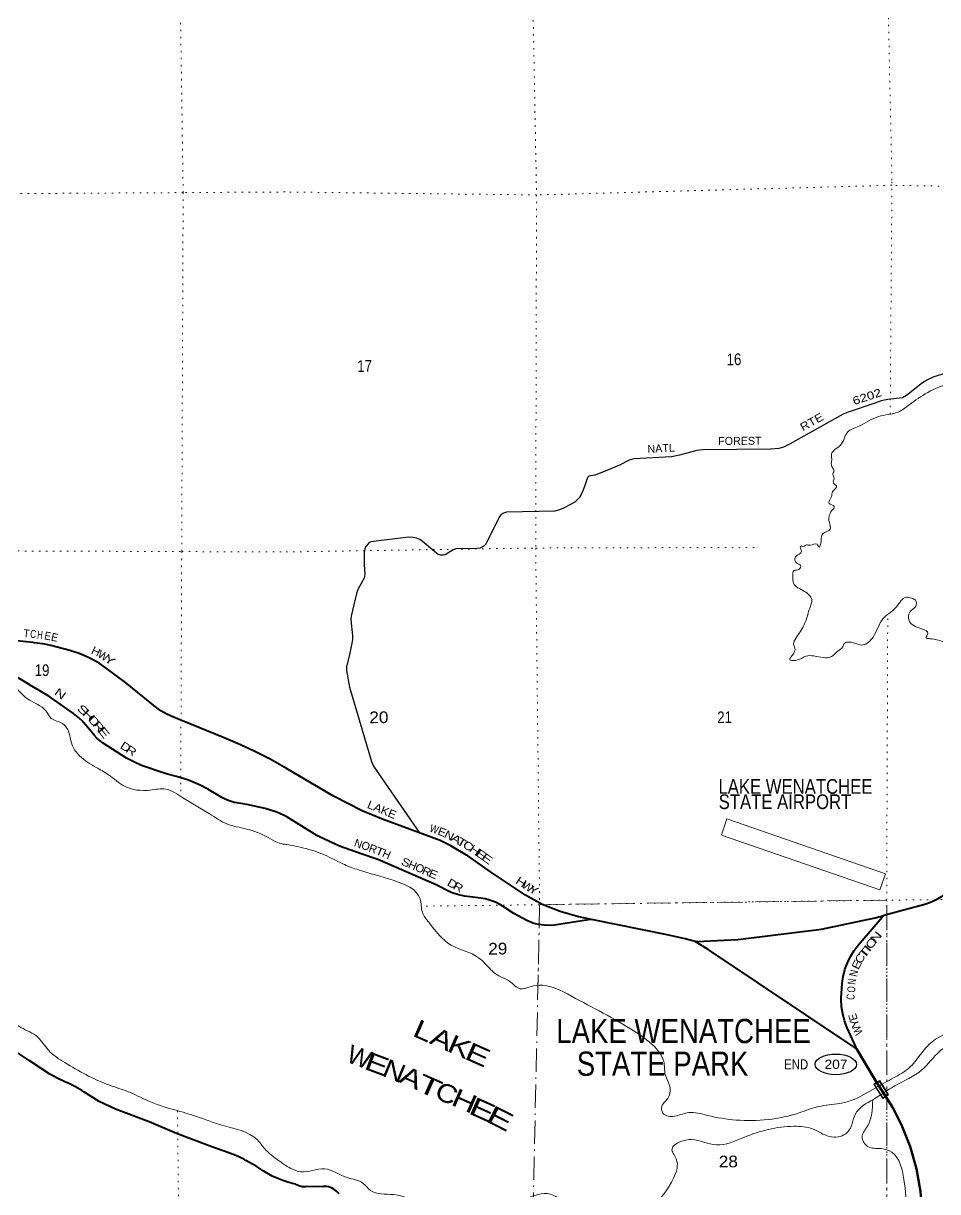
# Model space of a CAD drawing. Header units: feet. Extents: x -3 to 248627, y 0 to 184934.
# Drawn here: x 57887 to 71586, y 112351 to 129861 of the extents above; entities that cross this region are included whole.
import ezdxf
from ezdxf.enums import TextEntityAlignment as Align

# ---------------------------------------------------------------- set-up
doc = ezdxf.new("R2010")
doc.units = ezdxf.units.FT
doc.header["$LTSCALE"] = 70
doc.linetypes.add('DOT_DASHED', pattern=[7.7, 5, -1.2, 0.3, -1.2])
doc.linetypes.add('DOTTED', pattern=[1.5, 0.3, -1.2])
for name, color, linetype, lineweight in [('17', 7, 'Continuous', 25), ('23', 7, 'Continuous', 70), ('26', 7, 'Continuous', 40), ('27', 7, 'Continuous', 35), ('29', 7, 'Continuous', 25), ('30', 7, 'Continuous', 35), ('36', 7, 'Continuous', 13), ('39', 7, 'Continuous', 13), ('44', 7, 'DOT_DASHED', 13), ('59', 7, 'Continuous', 13), ('7', 7, 'DOTTED', 13)]:
    doc.layers.add(name, color=color, linetype=linetype, lineweight=lineweight)
doc.layers.add('41', color=7, linetype='Continuous')

msp = doc.modelspace()

# ---------------------------------------------------------------- linework, layer by layer
at = {"layer": '17'}
msp.add_ellipse((70060.45, 114257.68), major_axis=(-309.24, 1), ratio=0.500121, dxfattribs=at)
at = {"layer": '23'}
msp.add_lwpolyline([(71329.86, 111588.3), (71331.46, 111610.44), (71351.54, 111888.11), (71355.04, 112005.53), (71330.91, 112352.36), (71270.66, 112694.76), (71174.95, 113028.99), (71044.82, 113351.38), (70907.47, 113614.75), (70672.53, 113990.17), (70594.37, 114114.17), (70477.58, 114314.57), (70390.02, 114461.89), (70375.46, 114486.38)], dxfattribs=at)
at = {"layer": '26'}
for points in [[(61831.52, 118690.86), (61583.42, 118833.2), (61355.1, 118946.55), (61333.05, 118955.35), (61094.18, 119066.86), (60895.93, 119154.57), (60248, 119416.95), (60101.38, 119476.57), (60026.21, 119511.12), (59943.9, 119559.2), (59867.07, 119615.61), (59416, 119981.95), (59129.11, 120197.82), (59023.64, 120270.37), (58883.28, 120348.6), (58735.51, 120411.73), (58581.95, 120459.07), (58296.36, 120534.7), (58206.55, 120554.84), (58051.62, 120576.26), (58027, 120578.95), (57451.42, 120641.1)], [(61833.51, 117967.18), (61717.51, 118023.01), (61671.86, 118041.66), (61509.96, 118095.38), (61235.34, 118152.37), (61082.93, 118178.44), (61050.28, 118184.76), (60985.04, 118202.77), (60922.05, 118227.5), (60861.98, 118258.67), (60652.38, 118382.58), (60538.06, 118443.98), (60363.36, 118518.83), (60181.78, 118575.01), (60027.14, 118615), (59658.81, 118739.87), (59549.91, 118786.1), (59433.27, 118849.88), (59079.72, 119073.14), (59035.23, 119105.51), (58988.24, 119147.31), (58945.87, 119193.8), (58854, 119308.95), (58789.63, 119381.93), (58780.8, 119391.54), (58712.17, 119457.76), (58636.99, 119516.44), (58304.77, 119750.8), (58265.61, 119778.47), (58134.63, 119858.12), (57977.87, 119947.39), (57971.86, 119950.75), (57744.63, 120094.14)], [(66399.46, 116429.41), (66209.73, 116467.74), (66205.04, 116468.83), (65928.81, 116548.45), (65662.42, 116656.51), (65408.78, 116791.82), (64886.26, 117143.37), (64545.82, 117381.54), (64525.35, 117395.32), (64290.12, 117534.9), (64132.65, 117614.38), (63250.46, 117938.69), (62963.46, 118057.2), (62533.52, 118279.67), (61831.52, 118690.86)], [(66399.46, 116429.41), (66355.65, 116422.89), (65845.41, 116346.92), (65767.79, 116341.01), (65689.98, 116343.25), (65612.83, 116353.6), (65537.19, 116371.96), (65463.88, 116398.13), (65432.39, 116412.13), (65237.74, 116517.02), (65103.58, 116605.82), (65035.05, 116650.25), (64962.25, 116687.27), (64885.98, 116716.48), (64807.08, 116737.56), (64742.08, 116748.47), (64581.38, 116769.04), (64495.22, 116778.44), (64410.52, 116796.8), (64328.2, 116823.91), (64287.5, 116840.97), (64072.37, 116951.39), (63198.34, 117327.44), (62948.53, 117414), (62623.67, 117527.41), (62312.45, 117674.15), (62285.36, 117688.86), (61833.51, 117967.18)], [(75079.06, 117125.2), (74942.28, 117178.19), (74800.71, 117216.59), (74655.9, 117239.98), (72947.47, 117464.54), (72890.05, 117467.7), (72816.68, 117464.88), (72744.01, 117454.41), (72672.83, 117436.4), (72603.92, 117411.04), (72467.66, 117341.16), (71956.83, 117025.91), (71890.47, 116981.07), (71800.15, 116907.63), (71777.53, 116883.37), (71711.61, 116822.11), (71639.64, 116768.08), (71562.42, 116721.86), (71480.8, 116683.97), (71395.66, 116654.82), (70778.42, 116489.37)], [(67952.19, 116100.76), (67977.19, 116101.94), (68591.41, 116130.98), (69844.78, 116284.61), (70648.88, 116454.65), (70778.42, 116489.37)], [(70375.46, 114486.38), (70363.93, 114511.89), (70231.14, 114807.45), (70192.3, 114909.33), (70164.31, 115014.7), (70147.5, 115122.43), (70142.04, 115231.32), (70142.22, 115248.51), (70157.51, 115472.53), (70171.93, 115577.4), (70197.23, 115680.19), (70233.13, 115779.76), (70279.25, 115875.04), (70335.07, 115964.98), (70395.96, 116043.89), (70755.15, 116462.27), (70778.42, 116489.37)], [(67952.19, 116100.76), (67800.93, 116139.38), (67535.43, 116199.92), (66399.46, 116429.41)], [(70375.46, 114486.38), (70350.16, 114503.68), (68148.75, 115981.84), (67952.19, 116100.76)], [(61848.58, 112491.06), (61761.71, 112520.91), (61616.69, 112584.41), (61479.09, 112662.72), (61373.54, 112733.53), (61217.9, 112818.76), (61188.59, 112835.83), (61072.61, 112893.47), (60951.23, 112938.67), (60710, 113020.95), (60179, 113222.95), (59770, 113396.95), (59267.15, 113587), (59023.41, 113703.44), (58793.17, 113844.71), (58763.38, 113865.52), (58658.76, 113928.83), (58548.1, 113980.85), (58533.55, 113986.66), (58505.72, 113997.3), (58392.3, 114049.28), (58284.94, 114112.84), (57973, 114313.95), (57716.18, 114487.84)], [(62618.9, 112318.24), (62581.93, 112355.01), (62560.47, 112373.44), (62537.2, 112389.52), (62512.37, 112403.08), (62486.27, 112413.97), (62459.16, 112422.08), (62431.36, 112427.3), (62403.17, 112429.6), (62383.05, 112429.42), (62114.91, 112421.94), (62090.01, 112421.24), (62064.91, 112422.99), (62049.39, 112425.41), (62030.15, 112430.53), (62005.09, 112440.46), (61980.15, 112454.62), (61964.97, 112461.64), (61943.43, 112468.98), (61921.25, 112474.03), (61848.58, 112491.06)]]:
    msp.add_lwpolyline(points, dxfattribs=at)
at = {"layer": '29'}
for points in [[(71694.91, 124612.91), (71530.92, 124565.04), (71432.01, 124520.61), (71359.02, 124474.32), (71121.14, 124282.25), (71059.83, 124249.89), (70841.44, 124224.29), (70741.63, 124201.45), (70645.67, 124168.21)], [(70645.67, 124168.21), (70247.06, 124035.82), (70169.27, 124003.19), (69366.37, 123552.85), (69274.08, 123510.63), (69205.45, 123490.43), (69082.17, 123476.72), (68064.92, 123470.22), (67975.46, 123456.78), (67717.29, 123386.84), (67596.6, 123365.19), (67031.89, 123333.86), (66964.77, 123316.71), (66818, 123240.21), (66578.1, 123138.36), (66447.99, 123090.47), (66361.99, 123074.73), (66338.99, 123054.11), (66296.9, 122922.06), (66258.24, 122831.92), (66217.87, 122755.16), (66191.63, 122722.84), (66148.19, 122684.68), (65992.4, 122597.45), (65937.28, 122573.36), (65850.38, 122548.37), (65125.79, 122537), (65081.38, 122520.84), (65052.63, 122504.61), (65020.82, 122472.36), (64939.74, 122305.54), (64809.22, 122048.26), (64791.7, 122030), (64760.42, 122011.81), (64733.16, 121997.68), (64683.31, 121989.29), (64365.77, 121983.54), (64325.4, 121971.42), (64204.75, 121893.74), (64176.02, 121888.6), (64137.67, 121892.64), (64101.33, 121900.72), (64076.24, 121918.85), (63868.46, 122095.6), (63827.81, 122122.92), (63779.36, 122143.12), (63726.88, 122155.24), (63657.48, 122158.17), (63092.51, 122088.04), (63064.77, 122074.44), (63050.64, 122062.32), (63018.34, 122017.88), (63004.21, 121983.54), (62995.41, 121925.13), (62994.65, 121748.89), (63004.21, 121605.81), (62994.09, 121544.61), (62905.3, 121387.66), (62879.39, 121317.49), (62800.33, 120975.58), (62793.97, 120920.36), (62817.73, 120680.21), (62816.48, 120620.07), (62775.62, 120395.53), (62729.67, 120220.12), (62729.16, 120160.89), (62773.02, 119912.88), (63103.74, 118795.77), (63135.42, 118725.35), (63308.55, 118472.81), (63821.23, 117729.78)]]:
    msp.add_lwpolyline(points, dxfattribs=at)
at = {"layer": '36'}
msp.add_lwpolyline([(68345.31, 117699.69), (68427.57, 117936.45), (70804.46, 117114.47), (70722.22, 116875.7), (68349.6, 117695.77)], dxfattribs=at)
at = {"layer": '39'}
for points in [[(44858, 125586.95), (45017, 125825.95), (45255, 126013.95), (45445, 126088.95), (45539, 126055.95), (45823, 125858.95), (45901, 125769.95), (46066, 125770.95), (46212, 125712.95), (46308, 125651.95), (46322, 125599.95), (46456, 125558.95), (46697, 125448.95), (47144, 125278.95), (47342, 125107.95), (47556, 124995.95), (47754, 124879.95), (47993, 124819.95), (48093, 124728.95), (48234, 124711.95), (48351, 124578.95), (48439, 124478.95), (48525, 124373.95), (48681, 124273.95), (48829, 124132.95), (48986, 123923.95), (49316, 123653.95), (49782, 123276.95), (50303, 123061.95), (50714, 122984.95), (51155, 123005.95), (51402, 122996.95), (51687, 123006.95), (52194, 123049.95), (52691, 123141.95), (52888, 123149.95), (52970, 123052.95), (53121, 123035.95), (53465, 123055.95), (53647, 123020.95), (53725, 122935.95), (53756, 122707.95), (53818, 122368.95), (53856, 122147.95), (53990, 121953.95), (54115, 121797.95), (54139, 121716.95), (54323, 121642.95), (54475, 121499.95), (54508, 121337.95), (54586, 121224.95), (54912, 121274.95), (55292, 121298.95), (55525, 121325.95), (55690, 121279.95), (55782, 121263.95), (55850, 121148.95), (55943, 121008.95), (56041, 120909.95), (56231, 120807.95), (56679, 120502.95), (56833, 120368.95), (57064, 120270.95), (57344, 120115.95), (57518, 120016.95), (57759, 119907.95), (57943, 119739.95), (58227, 119552.95), (58304, 119443.95), (58475, 119367.95), (58566, 119236.95), (58623, 119034.95), (58729, 118882.95), (58977, 118708.95), (59161, 118598.95), (59403, 118425.95), (59784, 118368.95), (60022, 118383.95), (60278, 118253.95), (60675, 118014.95), (60935, 117862.95), (61232, 117785.95), (61553, 117659.95), (61695, 117583.95), (61803.12, 117556.89), (61834.12, 117555.02)], [(70037.89, 123151.08), (70009.15, 123205.21), (69992.52, 123257.46), (70000.04, 123311.98), (69995.1, 123404.67), (70126.75, 123535.08), (70235.6, 123731.79), (70409.91, 123826.36), (70700.57, 123968.52), (70993.99, 124036.1), (71160.12, 124142.68), (71438.27, 124329.06), (71795.63, 124447.72), (71936.76, 124435.08), (72027.59, 124415.87), (72165.28, 124342.71), (72265.69, 124374), (72371.26, 124494.06), (72537.79, 124560.32), (72640.15, 124597.68), (72796.39, 124686.01), (73457.32, 124864.29), (73618.43, 124867.99), (73821.83, 124872.13), (74006.12, 124771.23), (74325.76, 124631.42), (74644.53, 124578.3), (74734.01, 124492.53), (74934.3, 124403.9), (75309.79, 124319.11), (75626.45, 124276.04), (75952.89, 124263.32), (76146.64, 124225.02)], [(76146.64, 124225.02), (76569.51, 124237.51), (77233.29, 124331.14), (77595.41, 124377.26), (77778.94, 124352.97), (78119.24, 124364.59), (78413.45, 124351.54), (78496.53, 124302), (78561.25, 124070.81), (78639.41, 123702.66), (78627.48, 123482.77), (78519.9, 123362.69), (78318.19, 123187.18), (78188.01, 123111.22), (77617.47, 122958.08), (77307.88, 122896.37), (76985.73, 122882.93), (76734.81, 122795.62), (76401.79, 122659.08), (76140.61, 122589.81), (75554.98, 122537.32), (75130.47, 122486.51), (74817.83, 122325.98), (74349.01, 122071.07), (73846.46, 121763.39), (73292.83, 121529.77), (72801.23, 121337.13), (72612.35, 121290.8), (72499.34, 121311.79), (72408.07, 121171.72), (72191.6, 121062.6), (71957.41, 120912.97), (71888.71, 120730.79), (71819.67, 120582.89), (71666.46, 120595.4), (71470.66, 120637.71), (71414.11, 120653.25), (71439.67, 120716.02), (71352.39, 120783.66), (71157.75, 120912.68), (71168.64, 121033.77), (71202.5, 121072.43), (71258.38, 121125.43), (71253.46, 121216.11), (71198.8, 121243.77), (71114.05, 121259.01), (70966.44, 121112.3), (70766.74, 120936.82), (70618.38, 120663.08), (70470.49, 120544.6), (70264.6, 120588.82), (70190.28, 120567.88), (70164.61, 120515.19), (70088.71, 120449.88), (69994.83, 120370.27), (69730.87, 120379.61), (69614.05, 120378.38), (69453.56, 120312.19), (69370.87, 120323.42), (69424.37, 120412.69), (69447.7, 120497.62), (69427.03, 120551.84), (69438.63, 120600.35), (69557.63, 120789.1), (69647.93, 121027.96), (69669.42, 121094.72), (69700.38, 121224.08), (69592.42, 121345.94), (69426.01, 121471.22), (69416.92, 121575.97), (69434.21, 121660.83), (69508.59, 121675.73), (69532.14, 121738.47), (69505.8, 121754.33), (69450.95, 121802.14), (69458.37, 121866.74), (69544.13, 121952.32), (69531.35, 122022.75), (69581.71, 122023.28), (69621.79, 122043.86), (69678.24, 122038.4), (69778.78, 122055.58), (69809.43, 122011.54), (69838.79, 122098.55), (69863.86, 122211.72), (69975.99, 122279.42), (69960.78, 122392.17), (70001.44, 122557.93), (70037.08, 122620.8), (69960.08, 122666.37), (69995.34, 122767.55), (70012.75, 122840.32), (70070.27, 122931.65), (70025.56, 122971.5), (70034.89, 123046.2), (70016.23, 123100.44), (70037.89, 123151.08)], [(50965, 119379.95), (51087, 119267.95), (51188, 119158.95), (51370, 119032.95), (51502, 118870.95), (51682, 118778.95), (51859, 118743.95), (52125, 118546.95), (52328, 118333.95), (52676, 118075.95), (53104, 117694.95), (53326, 117481.95), (53455, 117283.95), (53687, 117161.95), (53942, 117067.95), (54154, 116953.95), (54379, 116945.95), (54584, 116859.95), (54775, 116840.95), (54917, 116763.95), (55163, 116677.95), (55277, 116605.95), (55379, 116518.95), (55517, 116415.95), (55607, 116319.95), (55793, 116177.95), (56414, 115833.95), (56710, 115596.95), (57084, 115295.95), (57452, 115140.95), (57608, 115012.95), (57712, 114911.95), (57850, 114811.95), (58102, 114665.95), (58262, 114469.95), (58508, 114284.95), (58820, 114103.95), (59177, 113945.95), (59488, 113835.95), (59792, 113694.95), (60193, 113564.95), (60536, 113457.95), (60731, 113388.95), (60865, 113345.95), (61393, 113126.95), (61526, 112968.95), (61690, 112832.95), (61807.96, 112748.73), (61847.93, 112722.53)], [(66159.87, 115245.3), (65666.43, 115443.79), (65481.34, 115421.69), (65328.55, 115391.87), (65176.4, 115501.17), (65012.43, 115584.14), (64827.56, 115743.5), (64707.59, 115857.17), (64298.86, 116044.44), (63961.11, 116387.7), (63864.91, 116541.95), (63832.77, 116737.18), (63429.17, 117017.25), (62907.95, 117173.1), (62697.69, 117251.56), (62434.55, 117381.88), (62123.27, 117491.53), (61834.12, 117555.02)], [(85081.57, 105480.89), (85063.67, 105662.16), (85040.46, 105972.41), (84942.36, 106116.56), (84805.32, 106123.19), (84695.19, 106057.52), (84624.55, 106070.9), (84644.66, 106278.78), (84544.93, 106995.51), (84551.11, 107594.39), (84707.17, 107904.5), (85106.94, 108217.16), (85684.98, 108426.83), (86110.07, 108419.18), (86217.21, 108379.97), (86261.12, 108420.75), (86307.9, 108374.87), (86439.25, 108128.25), (86593.39, 108020.98), (86779.44, 107946.31), (86918.73, 107915.51), (87060.02, 108090.38), (87064.34, 108469.47), (86930.46, 109585.05), (86730.65, 109828.95), (86479.7, 109949.31), (86280.44, 109933.12), (85953.6, 109782.52), (84966.86, 109348.8), (84727.05, 109156.77), (84520.77, 109035.66), (84215.07, 108988.11), (83640.01, 109088.96), (83265.3, 109298.77), (83039.41, 109532.3), (82864.37, 109715.97), (82685.41, 109889.51), (82247.57, 110372.86), (81929.59, 110548.98), (81560.7, 110781.02), (81348.95, 110807.03), (80900.97, 110889.05), (80791.04, 111006.86), (80681.03, 111336.37), (80646.47, 112184.83), (80630.09, 112416.53), (80556.35, 112540.76), (80590.41, 112762.9), (80521.68, 112992.03), (80396.87, 113801.25), (80269.13, 114090.25), (79828.62, 114436.47), (79398.1, 114790.85), (78258.4, 115772.94), (77802.12, 116084.72), (77393.65, 116245.78), (77289.77, 116158), (77217.64, 116118.93), (77282.57, 116071.22), (77282.41, 115883.71), (77082.73, 115706.22), (76781.75, 115588.15), (76466.61, 115681.63), (76250.99, 115895.12), (76012.88, 116142.64), (75247.14, 116582.24), (74943.04, 116577.04), (74784.29, 116539.09), (74633.85, 116271.38), (74428.01, 116105.92), (74038.73, 115751.03), (73687.4, 115428.8), (73078.31, 115099.84), (72704.31, 115033.43), (72577.56, 115017.99), (72469.38, 114958.39), (71504.08, 114597.48), (71326.74, 114402.07), (71155.48, 114202.7), (70925.29, 114055.12), (70657.16, 113905.46)], [(70725.6, 113797.21), (70946.61, 113936.39), (71349.12, 114174.48), (71614.29, 114451.45), (71804.37, 114580.46), (72643.88, 114829.16), (73128.16, 114947.13), (73787.58, 115278.63), (74114.12, 115663.1), (74291.66, 115838.35), (74709.96, 116110.88), (75001.66, 116351.84), (75198.52, 116406.32), (75447.19, 116314.16), (75996.04, 116011.41), (76128.73, 115833.35), (76377.17, 115559.73), (76734.57, 115470.72), (77162.73, 115559.87), (77390.66, 115731.61), (77485.13, 115956.4), (77661.33, 116063.08), (77827.42, 115970.06), (77958.47, 115753.68), (78228.29, 115558.91), (78553.48, 115263.9), (79240.26, 114660.17), (79561.74, 114332.87), (79839.26, 114174.47), (80031.77, 114057.52), (80148.94, 113818.82), (80275.12, 113279.79), (80421.84, 112291.36), (80419.99, 111865.92), (80453.75, 111507.39), (80542.97, 111038.54), (80576.79, 110877.6), (80625.9, 110799.48), (80805.93, 110722.73), (81271.71, 110673.16), (81674.08, 110518.08), (82235.72, 110144.9), (82336, 109984.65), (82355.22, 109873.96), (82558, 109736.96), (83049.98, 109278.37), (83401.75, 108943.32), (83799.67, 108830.54), (84376.17, 108788.17), (84982.09, 109030.4), (86132.47, 109619.06), (86406.99, 109765.08), (86616.49, 109763.23), (86736.81, 109613.27), (86812.27, 109110.01), (86853.44, 108612.43), (86853.36, 108416.86), (86885.58, 108213.56), (86846.13, 108128.47), (86726.29, 108230.04), (86463.43, 108535.78), (86312, 108572.5), (86129.98, 108647.22), (85854.11, 108638.29), (85283.75, 108467), (84921.03, 108277.72), (84720.14, 108223.19), (84536.86, 108017.64)], [(70659.42, 113906.7), (70298.13, 113719.93), (70121.35, 113671.71), (69803.55, 113626.05), (69512.41, 113532.28), (68568.79, 113423.62), (68137.04, 113493.71), (67856.65, 113535.14), (67665.77, 113486.77), (67490.33, 113507.12), (67447, 113611.51), (67542.34, 113747.59), (67577.04, 113905.22), (67504.58, 114104.06), (67482.49, 114301.42), (67410.57, 114445.84), (67095.66, 114718.77), (66159.87, 115245.3)], [(61847.93, 112722.53), (62040.14, 112647.72), (62400.26, 112691.81), (62735.91, 112562.24), (62978.49, 112474.05), (63086.29, 112368.31), (63433.37, 112305.41), (63912.11, 112167.26), (64436.74, 112073.94), (64614.63, 112009.27), (65001.23, 112023.39), (65783.95, 112311.82), (65998.56, 112201.15), (66548.41, 112001.24), (67009.61, 112008.08), (67310.37, 112148.32), (67628.68, 112550.86), (67668.09, 112843.62), (67606.17, 112994.19), (67724.01, 113096.23), (67898.91, 113130.32), (68270.32, 113051.54), (68680.13, 113162.68), (69433.83, 113329.83), (69712.19, 113290.4), (69967.1, 113178.14), (70208.43, 113216.95), (70305.64, 113367.17), (70354.52, 113516.88), (70624.31, 113733.42), (70725.6, 113797.21)], [(70612.83, 113722.24), (70535.6, 113333.28), (70454.64, 113169.12), (70536.59, 113028.84), (70740.37, 112994.68), (70900.04, 112939.89), (71079.3, 112532.47), (71142.74, 112023.04), (71168.47, 111456.75), (71056.04, 111215.64), (70833.19, 110937.09), (70605.38, 110956.89), (70396.67, 110878.1), (70330.36, 110657.64), (70353.42, 110551.4)]]:
    msp.add_spline(points, degree=3, dxfattribs=at)
at = {"layer": '44'}
msp.add_lwpolyline([(65622.29, 116651.04), (65511.06, 111389.57), (70828.41, 111420.94), (70822.46, 116719.48)], close=True, dxfattribs=at)
at = {"layer": '59'}
for points in [[(70719.41, 114014.81), (70851.91, 113802.81), (70762.87, 113747.16), (70630.37, 113959.16)], [(70716.86, 114003.78), (70641.39, 113956.61), (70765.41, 113758.18), (70840.88, 113805.35)]]:
    msp.add_lwpolyline(points, close=True, dxfattribs=at)
at = {"layer": '7'}
for points in [[(70875.05, 124001.38), (70902.04, 127508.79), (70787.82, 132681.49), (70784.67, 136439.31)], [(65441.99, 136176.19), (65476.63, 132638.1), (65575.73, 127290.12), (65563.5, 121997.42), (65622.29, 116651.04), (65597.96, 115449.27)], [(60174.52, 134642.73), (60202, 132597.95), (60281, 127324.95), (60259, 121943.95), (60243.91, 118274.34)], [(61807.74, 127333.97), (60281, 127324.95), (54726.28, 127290.69), (49281, 127279.95), (44104.48, 127260.74)], [(82729.49, 127388.87), (81437.01, 127399.38), (76125.91, 127345.91), (70900.03, 127434.46), (65575.73, 127290.12), (61807.74, 127333.97)], [(53980.64, 121966.02), (54655, 121964.95), (60259, 121943.95), (61822.58, 121937.94)], [(61822.58, 121937.94), (65563.5, 121997.42), (68840.61, 122007.47)], [(70825.52, 113996.93), (70822.46, 116719.48), (70838.47, 121001.65)], [(86821.83, 116715.27), (81487.76, 116744.22), (76169.83, 116771.32), (70822.46, 116719.48), (65622.29, 116651.04), (63853.16, 116629.61)], [(70842.87, 109043.19), (70828.41, 111420.94), (70825.76, 113784.37)], [(60196.12, 113563.98), (60219, 111418.95), (60250, 106023.95)]]:
    msp.add_lwpolyline(points, dxfattribs=at)

# ---------------------------------------------------------------- texts
at = {"layer": '17', "width": 0.85}
msp.add_text('END', height=150, dxfattribs=at).set_placement((69286.42, 114183.88))
at = {"layer": '17', "width": 1.1}
msp.add_text('207', height=140, dxfattribs=at).set_placement((70063.35, 114189.37), align=Align.CENTER)
at = {"layer": '27'}
for s, rotation, width, p in [('T', 353.837, 0.95, (57926.31, 120657.78)), ('C', 353.837, 0.75, (58027.65, 120651.05)), ('H', 352.831, 0.7, (58128.34, 120637.17)), ('E', 349.738, 0.9, (58241.11, 120621.46)), ('E', 347.667, 0.95, (58343.32, 120600.95)), ('H', 334.539, 1.1, (58948, 120393.41)), ('Y', 325.477, 1.5, (59146.79, 120270.79)), ('S', 322.082, 1.55, (58742.92, 119522.66)), ('H', 316.2, 1.6, (58826.23, 119443.41)), ('O', 311.413, 1.5, (58896.38, 119366.03)), ('R', 308.584, 1.45, (58968.61, 119283.37)), ('E', 308.584, 1.6, (59045.25, 119193.88)), ('D', 327.728, 1.3, (59387.79, 118965.07)), ('R', 327.728, 1.3, (59471.92, 118908.26)), ('W', 339.816, 0.85, (64022.64, 117729.4)), ('E', 337.816, 1.15, (64138.98, 117685.59)), ('N', 332.219, 1.2, (64240.63, 117635.91)), ('A', 329.316, 1.4, (64343.48, 117581.93)), ('T', 329.316, 1.55, (64424.91, 117533.75)), ('T', 337.721, 1.3, (63206.09, 117391.74)), ('C', 329.316, 1.25, (64520.86, 117480.48)), ('H', 325.024, 1.3, (64617.62, 117418.6)), ('S', 336.721, 1.2, (63594.79, 117229.99)), ('E', 325.024, 1.5, (64715.08, 117352.62)), ('E', 325.024, 1.5, (64802.16, 117290.3)), ('O', 336.721, 1.05, (63804.18, 117142.52)), ('R', 336.721, 1.1, (63907.05, 117095.1)), ('E', 336.721, 1.2, (64006.19, 117055.05)), ('D', 329.829, 1.25, (64285.91, 116913.18)), ('R', 330.598, 1.2, (64374.54, 116862.35)), ('H', 326.067, 1.3, (65312.69, 116940.84)), ('W', 326.067, 1.1, (65411.51, 116874.35)), ('Y', 331.921, 1.3, (65504.13, 116820.28)), ('O', 50.587, 1.4, (70637.76, 116037.82)), ('N', 50.587, 1.5, (70708.51, 116126.64)), ('T', 50.587, 1.85, (70534.09, 115892.2)), ('I', 50.587, 1.65, (70584.16, 115959.78)), ('E', 64.123, 1.25, (70427.73, 115727.16)), ('C', 59.522, 1.25, (70475.02, 115815.74)), ('N', 77.59, 0.85, (70387.17, 115612.35)), ('O', 83.59, 0.75, (70352.26, 115375.34)), ('N', 83.59, 0.75, (70358.62, 115491.79)), ('C', 84.405, 0.75, (70341.68, 115264)), ('Y', 112.672, 1.2, (70398.18, 114897.33)), ('W', 112.672, 0.9, (70442.63, 114790.69))]:
    msp.add_text(s, height=120, rotation=rotation, dxfattribs=dict(at, width=width)).set_placement(p, align=Align.CENTER)
for s, rotation, p in [('W', 330.008, (59053.86, 120332.4)), ('N', 340.69, (62886.51, 117511.38)), ('O', 339.462, (62996.24, 117475.94)), ('R', 340.023, (63106.42, 117432.48)), ('H', 336.721, (63306.09, 117352.53)), ('H', 336.721, (63695.8, 117186.26)), ('E', 106.467, (70374.38, 114982.82))]:
    msp.add_text(s, height=120, rotation=rotation, dxfattribs=at).set_placement(p, align=Align.CENTER)
for s, rotation, width, p in [('N', 324.124, 1.4, (58339.49, 119812.11)), ('LAKE', 337.563, 1.1, (63028.43, 118106.11))]:
    msp.add_text(s, height=120, rotation=rotation, dxfattribs=dict(at, width=width)).set_placement(p)
at = {"layer": '30'}
for s, rotation, width, p in [('6202', 18.373, 1.25, (70335.1, 124138.82)), ('RTE', 29.288, 1.15, (69567.44, 123745.89))]:
    msp.add_text(s, height=120, rotation=rotation, dxfattribs=dict(at, width=width)).set_placement(p)
for s, rotation, p in [('FOREST', 0.366, (68297.36, 123541.71)), ('NATL', 3.176, (67241.3, 123420.31))]:
    msp.add_text(s, height=120, rotation=rotation, dxfattribs=at).set_placement(p)
at = {"layer": '36', "width": 0.85}
for s, p in [('LAKE WENATCHEE', (68302.22, 118313.73)), ('STATE AIRPORT', (68305.42, 118084.9))]:
    msp.add_text(s, height=220, dxfattribs=at).set_placement(p)
at = {"layer": '41'}
for s, rotation, width, p in [('L', 336.175, 1.35, (63827.45, 114635.86)), ('A', 336.173, 1.3, (64102.94, 114514.19)), ('K', 336.172, 1.35, (64368.54, 114396.91)), ('E', 336.177, 1.45, (64642.03, 114276.15)), ('E', 339.34, 1.4, (63137.35, 114135.66)), ('N', 337.37, 1.2, (63391.82, 114033.78)), ('A', 336.176, 1.3, (63644.17, 113933.11)), ('T', 336.173, 1.55, (63919, 113803.51)), ('C', 336.173, 1.2, (64174.02, 113698.51)), ('H', 336.177, 1.35, (64442.89, 113585.68)), ('E', 335.74, 1.5, (64708.42, 113453.41)), ('E', 333.101, 1.55, (64970.27, 113325.31))]:
    msp.add_text(s, height=275, rotation=rotation, dxfattribs=dict(at, width=width)).set_placement(p, align=Align.CENTER)
msp.add_text('W', height=275, rotation=339.341, dxfattribs=at).set_placement((62871.76, 114241.08), align=Align.CENTER)
at = {"layer": '44', "width": 0.85}
for s, p in [('LAKE WENATCHEE', (67778.12, 114576.55)), ('STATE PARK', (67464.67, 114086.67))]:
    msp.add_text(s, height=363.6, dxfattribs=at).set_placement(p, align=Align.CENTER)
at = {"layer": '7'}
for s, rotation, width, p in [('16', 0.599, 0.85, (68424.92, 124737.11)), ('17', 0.599, 0.85, (62889.77, 124637.37)), ('19', 359.635, 0.85, (58055.49, 120079.8)), ('20', 0.599, 1.1, (63071.14, 119371.67)), ('21', 0.599, 0.85, (68284.49, 119372.52)), ('29', 0.599, 1.1, (64852.82, 115903.49)), ('28', 0.599, 1.1, (68307.81, 112713.16))]:
    msp.add_text(s, height=175, rotation=rotation, dxfattribs=dict(at, width=width)).set_placement(p)

doc.saveas('drawing.dxf')
